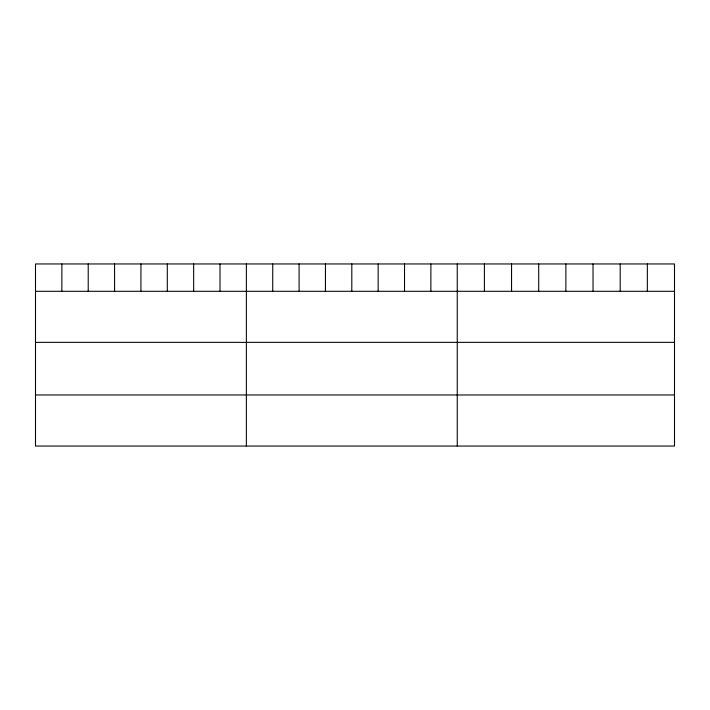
<?xml version="1.0" encoding="UTF-8"?>
<svg xmlns="http://www.w3.org/2000/svg" width="710" height="710" viewBox="0 0 710 710"><rect width="100%" height="100%" fill="white"/><g stroke="black" fill="none" stroke-linecap="round" stroke-linejoin="round"><path stroke-width="1.06" d="M674.5 291.295L674.5 446.04L35.5 446.04L35.5 263.96L674.5 263.96L674.5 291.295L35.5 291.295M35.5 342.362L674.5 342.362M35.5 394.973L674.5 394.973M647.342 263.96L647.342 291.295M620.185 263.96L620.185 291.295M593.028 263.96L593.028 291.295M565.87 263.96L565.87 291.295M538.712 263.96L538.712 291.295M511.555 263.96L511.555 291.295M484.397 263.96L484.397 291.295M457.24 263.96L457.24 446.04M430.881 263.96L430.881 291.295M404.522 263.96L404.522 291.295M378.164 263.96L378.164 291.295M351.805 263.96L351.805 291.295M325.446 263.96L325.446 291.295M299.087 263.96L299.087 291.295M272.729 263.96L272.729 291.295M246.37 263.96L246.37 446.04M220.011 263.96L220.011 291.295M193.652 263.96L193.652 291.295M167.294 263.96L167.294 291.295M140.935 263.96L140.935 291.295M114.576 263.96L114.576 291.295M88.218 263.96L88.218 291.295M61.859 263.96L61.859 291.295"/></g></svg>
